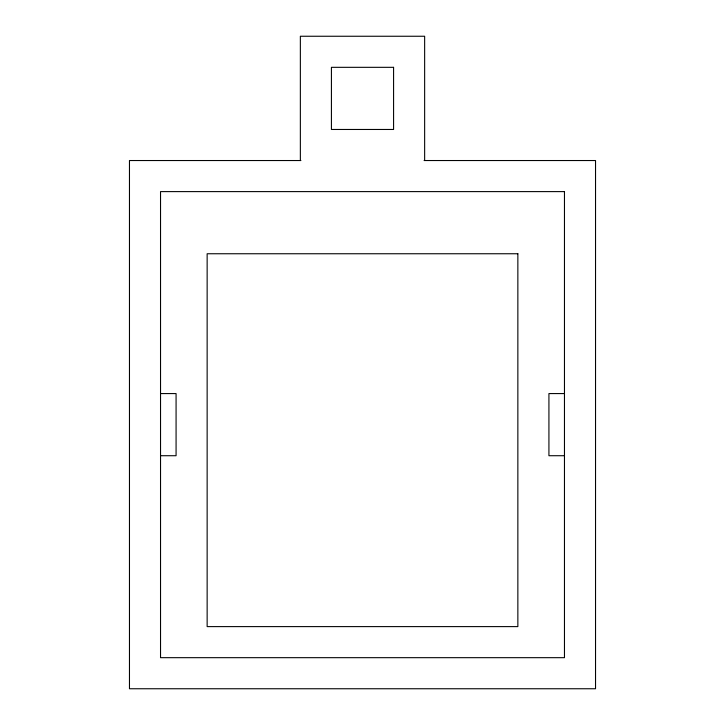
<?xml version="1.0" encoding="UTF-8"?>
<svg xmlns="http://www.w3.org/2000/svg" width="725" height="725" viewBox="0 0 725 725"><rect width="100%" height="100%" fill="white"/><g stroke="black" fill="none" stroke-linecap="round" stroke-linejoin="round"><path stroke-width="1.09" d="M300.92 160.533L129.467 160.533L129.467 688.75L595.533 688.75L595.533 160.533L424.08 160.533M160.533 393.575L176.075 393.575L176.075 455.717L160.533 455.717M564.467 393.575L548.925 393.575L548.925 455.717L564.467 455.717M424.642 160.533L424.642 36.25L300.358 36.25L300.358 160.533M393.575 67.325L331.425 67.325L331.425 129.467L393.575 129.467L393.575 67.325M564.467 191.608L160.533 191.608L160.533 657.675L564.467 657.675L564.467 191.608M517.858 253.75L207.142 253.75L207.142 626.608L517.858 626.608L517.858 253.75"/></g></svg>
